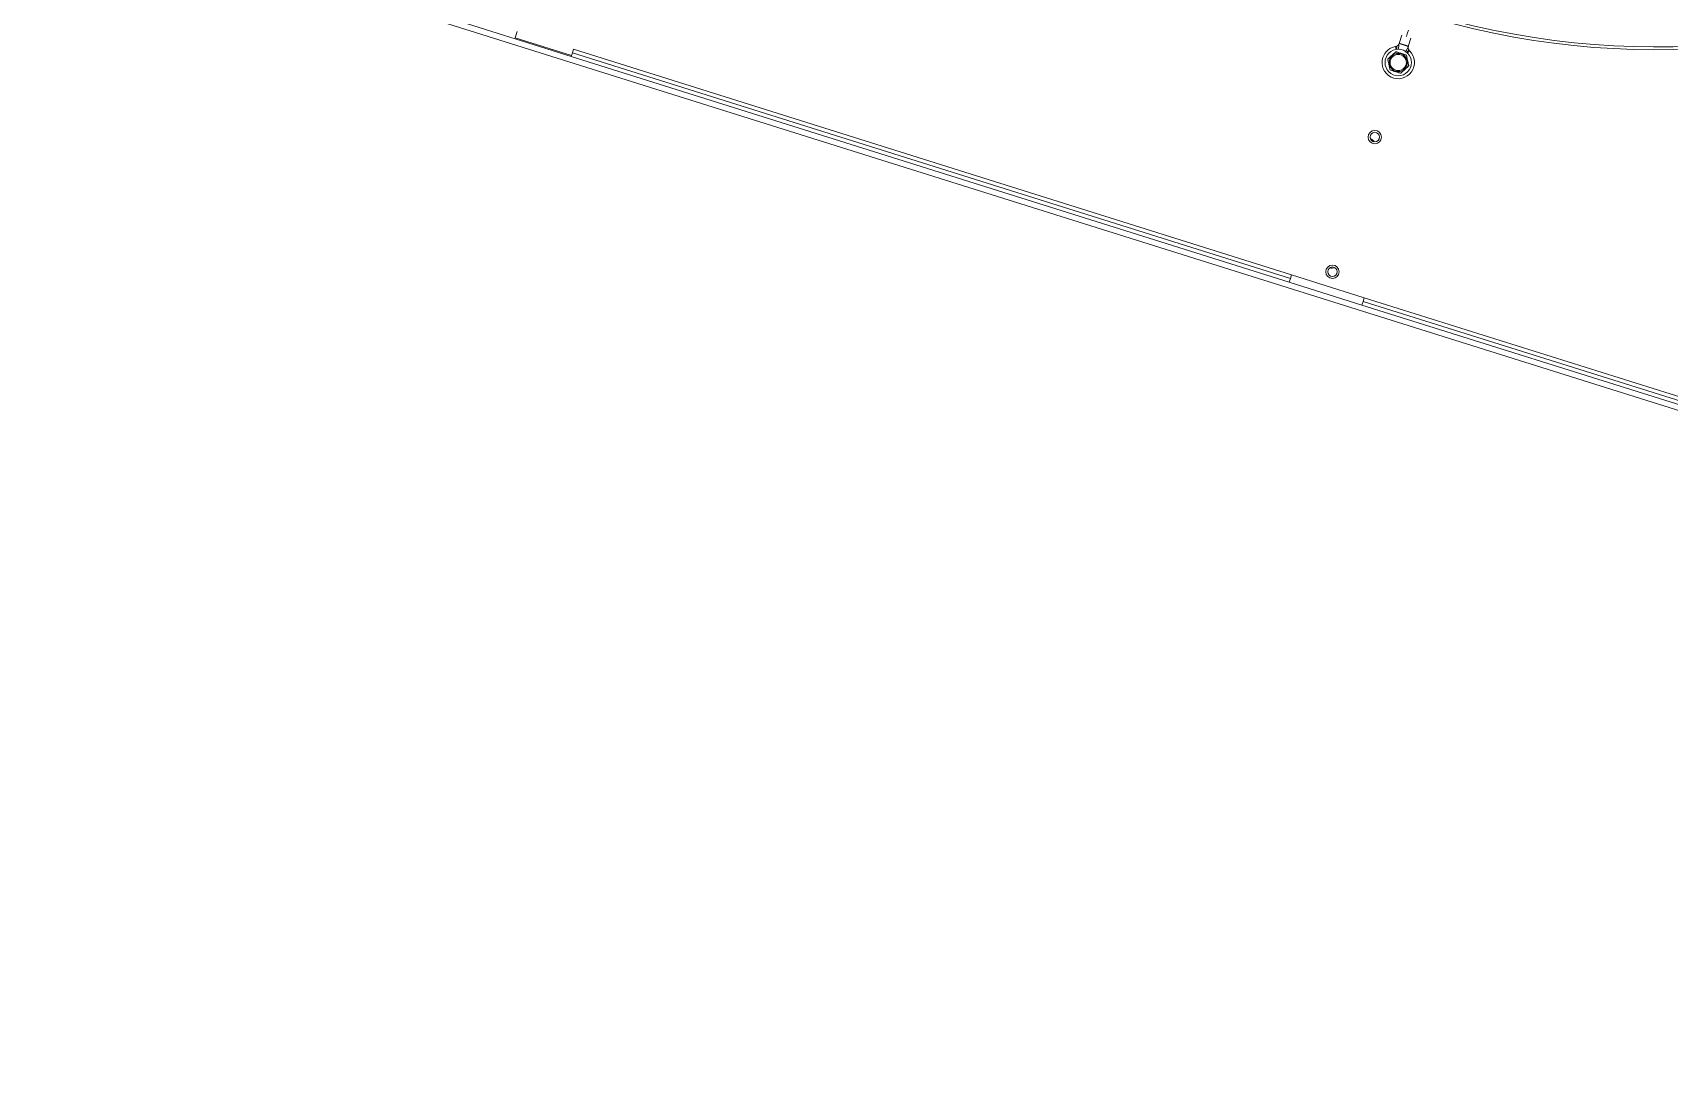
# Model space of a CAD drawing. Header units: metres. Extents: x -17822 to 152406, y -4219 to 19791.
# Drawn here: x 116212.4 to 116298.2, y 6496.4 to 6550.9 of the extents above; entities that cross this region are included whole.
import ezdxf

# ---------------------------------------------------------------- set-up
doc = ezdxf.new("R2010")
doc.units = ezdxf.units.M
doc.header["$LTSCALE"] = 100
doc.header["$MEASUREMENT"] = 0
doc.layers.get('0').update_dxf_attribs({"color": 9, "lineweight": 9})
doc.layers.add('Chiller', color=32, linetype='Continuous', lineweight=9)

# ---------------------------------------------------------------- blocks, each defined once
blk = doc.blocks.new('Chiller')
at = {"layer": 'Chiller', "linetype": 'Continuous'}
for p, q in [((73.814, -22.942), (587.431, -184.399)), ((412.422, -129.07), (419.195, -131.199)), ((416.254, -130.218), (416.358, -129.888)), ((416.254, -130.218), (419.211, -131.148)), ((462.734, -130.081), (462.596, -130.522)), ((462.596, -130.522), (462.734, -130.081)), ((463.018, -130.014), (462.973, -130.157)), ((463.018, -130.014), (463.035, -129.959)), ((463.08, -129.816), (463.035, -129.959)), ((463.073, -130.672), (463.211, -130.231)), ((463.211, -130.231), (463.073, -130.672)), ((419.195, -131.199), (419.255, -131.008)), ((456.83, -143.03), (419.195, -131.199)), ((419.315, -130.818), (419.255, -131.008)), ((456.889, -142.839), (419.255, -131.008)), ((419.315, -130.818), (456.949, -142.648)), ((463.073, -130.672), (462.596, -130.522)), ((462.596, -130.522), (463.073, -130.672)), ((463.078, -130.654), (462.601, -130.504)), ((462.601, -130.504), (463.078, -130.654)), ((456.83, -143.03), (456.889, -142.839)), ((456.83, -143.03), (460.645, -144.229)), ((456.949, -142.648), (456.889, -142.839)), ((460.765, -143.848), (456.949, -142.648)), ((460.645, -144.229), (460.705, -144.038)), ((460.705, -144.038), (460.765, -143.848)), ((498.34, -155.869), (460.705, -144.038)), ((460.765, -143.848), (498.4, -155.678)), ((498.28, -156.06), (460.645, -144.229))]:
    blk.add_line(p, q, dxfattribs=at)
at = {"layer": 'Chiller', "linetype": 'Continuous', "flags": 128}
blk.add_lwpolyline([(462.404, -130.676), (462.408, -130.695), (462.417, -130.748), (462.43, -130.828), (462.431, -130.831)], dxfattribs=at)
at = {"layer": 'Chiller', "linetype": 'Continuous'}
for centre, radius in [((462.546, -131.514), 0.693), ((462.546, -131.514), 0.693), ((462.546, -131.514), 0.477), ((462.546, -131.514), 0.477), ((462.546, -131.514), 0.425), ((462.546, -131.514), 0.425), ((461.317, -135.425), 0.35), ((461.317, -135.425), 0.25), ((459.097, -142.485), 0.35), ((459.097, -142.485), 0.25)]:
    blk.add_circle(centre, radius, dxfattribs=at)
for centre, radius, start, end in [((476.041, -88.585), 42.25, 252.54925, 72.54925), ((476.041, -88.585), 42.1, 252.54925, 72.54925), ((462.546, -131.514), 0.85, 162.54925, 45.51356), ((462.546, -131.514), 0.85, 95.51356, 162.54925), ((462.363, -130.429), 0.25, 279.58495, 342.54925), ((511.792, -125.98), 49.55, 185.42887, 185.61042), ((463.317, -130.729), 0.75, 162.54925, 187.06344), ((462.363, -130.429), 0.75, 318.02783, 342.54925), ((425.324, -98.799), 49.55, 319.48809, 319.66964), ((499.765, -166.978), 51.404, 135.43557, 135.61055), ((463.317, -130.729), 0.25, 162.54925, 225.51356), ((460.976, -135.842), 0.35, 28.93575, 72.55992), ((459.056, -141.948), 0.35, 252.52808, 296.17327)]:
    blk.add_arc(centre, radius, start, end, dxfattribs=at)
for points, knots in [([(461.995, -131.341), (462.01, -131.327), (462.052, -131.288), (462.132, -131.215), (462.234, -131.121), (462.334, -131.029), (462.396, -130.973), (462.421, -130.95)], [0, 0, 0, 0, 0.111318, 0.325274, 0.540888, 0.820939, 1, 1, 1, 1]), ([(462.421, -130.95), (462.413, -130.958), (462.382, -130.986), (462.308, -131.053), (462.192, -131.16), (462.083, -131.26), (462.014, -131.324), (461.998, -131.339), (461.995, -131.341)], [0, 0, 0, 0, 0.061533, 0.243712, 0.500216, 0.869735, 0.981557, 1, 1, 1, 1]), ([(462.421, -130.95), (462.439, -130.956), (462.495, -130.974), (462.598, -131.006), (462.73, -131.048), (462.86, -131.088), (462.94, -131.114), (462.971, -131.123)], [0, 0, 0, 0, 0.1112877, 0.3252305, 0.5408352, 0.8208977, 1, 1, 1, 1]), ([(462.971, -131.123), (462.952, -131.118), (462.897, -131.1), (462.794, -131.068), (462.662, -131.026), (462.532, -130.985), (462.452, -130.96), (462.421, -130.95)], [0, 0, 0, 0, 0.111362, 0.325305, 0.54091, 0.820973, 1, 1, 1, 1]), ([(462.971, -131.123), (462.974, -131.134), (462.983, -131.175), (463.004, -131.272), (463.039, -131.426), (463.071, -131.57), (463.091, -131.663), (463.096, -131.684), (463.097, -131.687)], [0, 0, 0, 0, 0.061533, 0.243712, 0.500216, 0.869735, 0.981557, 1, 1, 1, 1]), ([(463.097, -131.687), (463.093, -131.668), (463.08, -131.611), (463.056, -131.505), (463.026, -131.37), (462.997, -131.238), (462.978, -131.156), (462.971, -131.123)], [0, 0, 0, 0, 0.111356, 0.325272, 0.540886, 0.820939, 1, 1, 1, 1]), ([(462.121, -131.904), (462.118, -131.894), (462.109, -131.853), (462.088, -131.756), (462.053, -131.601), (462.021, -131.457), (462.001, -131.365), (461.996, -131.344), (461.995, -131.341)], [0, 0, 0, 0, 0.061533, 0.243721, 0.500216, 0.869734, 0.981565, 1, 1, 1, 1]), ([(461.995, -131.341), (462, -131.36), (462.012, -131.417), (462.036, -131.522), (462.066, -131.658), (462.095, -131.79), (462.114, -131.872), (462.121, -131.904)], [0, 0, 0, 0, 0.111318, 0.325265, 0.540888, 0.820939, 1, 1, 1, 1]), ([(462.671, -132.077), (462.653, -132.072), (462.597, -132.054), (462.494, -132.022), (462.362, -131.98), (462.232, -131.939), (462.152, -131.914), (462.121, -131.904)], [0, 0, 0, 0, 0.111362, 0.325305, 0.54091, 0.820973, 1, 1, 1, 1]), ([(462.121, -131.904), (462.14, -131.91), (462.195, -131.928), (462.298, -131.96), (462.43, -132.002), (462.56, -132.042), (462.64, -132.068), (462.671, -132.077)], [0, 0, 0, 0, 0.1112877, 0.3252305, 0.5408352, 0.8208977, 1, 1, 1, 1]), ([(463.097, -131.687), (463.082, -131.7), (463.04, -131.74), (462.96, -131.813), (462.858, -131.907), (462.758, -131.998), (462.696, -132.055), (462.671, -132.077)], [0, 0, 0, 0, 0.111356, 0.325264, 0.540886, 0.820939, 1, 1, 1, 1]), ([(462.671, -132.077), (462.679, -132.07), (462.71, -132.042), (462.784, -131.975), (462.9, -131.868), (463.009, -131.768), (463.078, -131.704), (463.095, -131.689), (463.097, -131.687)], [0, 0, 0, 0, 0.061533, 0.243721, 0.500216, 0.869734, 0.981565, 1, 1, 1, 1])]:
    blk.add_open_spline(points, degree=3, knots=knots, dxfattribs=at)

msp = doc.modelspace()

# ---------------------------------------------------------------- block references
at = {"color": 2}
msp.add_blockref('Chiller', (115821.419, 6680.837), dxfattribs=at)

doc.saveas('drawing.dxf')
